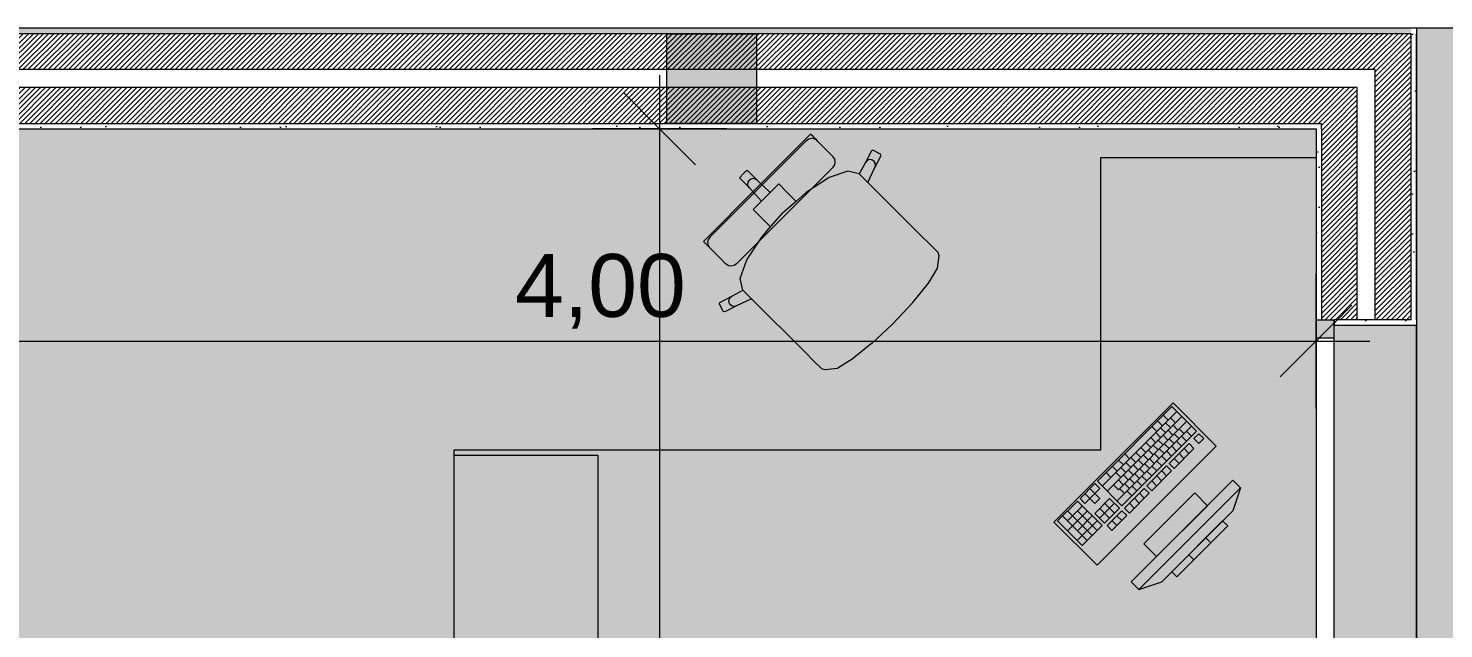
# Model space of a CAD drawing. Header units: millimetres. Extents: x 141848 to 1648660, y -465012 to -151356.
# Drawn here: x 240356 to 244302, y -255088 to -253416 of the extents above; entities that cross this region are included whole.
import ezdxf

# ---------------------------------------------------------------- set-up
doc = ezdxf.new("R2010")
doc.units = ezdxf.units.MM
doc.header["$MEASUREMENT"] = 0
doc.linetypes.add('Wipeout_Contour', pattern=[1000, 0, -1000])
for name, color, linetype in [('ASSIETTE', 7, 'Continuous'), ('Cotations - 1_100', 7, 'Continuous'), ('Fenêtres ARCHICAD', 7, 'Continuous'), ('Nouveau_C_PPC', 7, 'Continuous'), ('Nouveau_Co-Structure', 7, 'Continuous'), ('Sols_ Dalles', 7, 'Continuous'), ('Structure - Murs extérieurs', 7, 'Continuous')]:
    doc.layers.add(name, color=color, linetype=linetype)
doc.styles.add('STYLE_GENERE_2', font='')
doc.styles.get('STYLE_GENERE_2').set_extended_font_data('Arial')
doc.dimstyles.new('STYLE_GENERE__1', dxfattribs={"dimtxt": 175, "dimasz": 190, "dimexe": 0.18, "dimexo": 0.0625, "dimgap": 0, "dimtad": 1, "dimlfac": 0.001, "dimzin": 0, "dimdsep": 46, "dimtxsty": 'STYLE_GENERE_2', "dimblk": 'ARROWHEAD_6', "dimblk1": 'ARROWHEAD_6', "dimblk2": 'ARROWHEAD_6', "dimcen": 0.09, "dimse1": 1, "dimse2": 1, "dimclrd": 7, "dimclre": 7, "dimclrt": 7, "dimazin": 0, "dimtfac": 1, "dimtdec": 4, "dimtmove": 0, "dimatfit": 3, "dimfxl": 0, "dimtolj": 1, "dimtzin": 0, "dimarcsym": 0})
doc.dimstyles.new('STYLE_GENERE__2', dxfattribs={"dimtxt": 175, "dimasz": 190, "dimexe": 0.18, "dimexo": 0.0625, "dimgap": 0, "dimtad": 1, "dimtih": 1, "dimtoh": 1, "dimlfac": 0.001, "dimzin": 0, "dimdsep": 46, "dimtxsty": 'STYLE_GENERE_2', "dimblk": 'ARROWHEAD_6', "dimblk1": 'ARROWHEAD_6', "dimblk2": 'ARROWHEAD_6', "dimcen": 0.09, "dimse1": 1, "dimse2": 1, "dimclrd": 7, "dimclre": 7, "dimclrt": 7, "dimazin": 0, "dimtfac": 1, "dimtdec": 4, "dimtmove": 0, "dimatfit": 3, "dimfxl": 0, "dimtolj": 1, "dimtzin": 0, "dimarcsym": 0})
pattern_1 = [(45, (0, 175), (-55.684659, 55.684659), [0, -52.5, 0, -78.75]), (110, (175, 175), (74.000794, 26.934086), [0, -38.5, 0, -66.5])]
pattern_2 = [(45, (0, 0), (-7.0710678, 7.0710678), [])]

# ---------------------------------------------------------------- blocks, each defined once
blk = doc.blocks.new('Dalle_16_2', base_point=(219225.5, -253415.6))
at = {"layer": 'Sols_ Dalles', "linetype": 'Continuous', "lineweight": 0, "true_color": 0x3f3f3f}
blk.add_hatch(color=250, dxfattribs=at).paths.add_polyline_path([(219225.5, -253415.6), (219225.5, -261165.6), (244226, -261165.6), (244226, -253415.6), (236076, -253415.6), (236076, -253695.6), (236076, -256475.6), (224561, -256475.6), (224561, -254581.9), (223977.7, -254581.9), (223977.7, -253415.6)])
at = {"layer": 'Sols_ Dalles', "color": 250, "linetype": 'Continuous', "lineweight": 5, "true_color": 0x1f1f1f, "flags": 128}
blk.add_lwpolyline([(219225.5, -253415.6), (219225.5, -261165.6), (244226, -261165.6), (244226, -253415.6), (236076, -253415.6), (236076, -253695.6), (236076, -256475.6), (224561, -256475.6), (224561, -254581.9), (223977.7, -254581.9), (223977.7, -253415.6)], close=True, dxfattribs=at)
blk = doc.blocks.new('Dalle_27_2', base_point=(219225.5, -253415.6))
at = {"layer": 'Sols_ Dalles', "linetype": 'Continuous', "lineweight": 0, "true_color": 0x3f3f3f}
h = blk.add_hatch(color=250, dxfattribs=at)
h.paths.add_polyline_path([(219225.5, -253415.6), (219225.5, -261165.6), (244226, -261165.6), (244226, -253415.6), (229651, -253415.6), (229651, -253695.6), (229651, -256195.6), (224841, -256195.6), (224841, -253695.6), (228451, -253695.6), (228451, -253415.6)])
h.paths.add_polyline_path([(229931, -256375.6), (229931, -253695.6), (236076, -253695.6), (236076, -256375.6)], flags=0)
at = {"layer": 'Sols_ Dalles', "color": 250, "linetype": 'Continuous', "lineweight": 5, "true_color": 0x1f1f1f, "flags": 128}
blk.add_lwpolyline([(219225.5, -253415.6), (219225.5, -261165.6), (244226, -261165.6), (244226, -253415.6), (229651, -253415.6), (229651, -253695.6), (229651, -256195.6), (224841, -256195.6), (224841, -253695.6), (228451, -253695.6), (228451, -253415.6)], close=True, dxfattribs=at)
blk = doc.blocks.new('Mur_62_2', base_point=(243946, -253695.6))
at = {"color": 254, "linetype": 'Wipeout_Contour', "lineweight": 0, "ltscale": 1055848.440415251}
blk.add_wipeout([(244211, -253430.6), (244226, -253430.6), (244226, -253415.6)], dxfattribs=at).dxf.layer = 'Structure - Murs extérieurs'
at = {"color": 254, "linetype": 'Wipeout_Contour', "lineweight": 0, "ltscale": 1055869.831187679}
blk.add_wipeout([(243946, -253695.6), (243961, -253695.6), (243961, -253680.6)], dxfattribs=at).dxf.layer = 'Structure - Murs extérieurs'
at = {"layer": 'Structure - Murs extérieurs', "linetype": 'Continuous', "lineweight": 5, "true_color": 0x5f5f5f}
h = blk.add_hatch(dxfattribs=at)
h.set_pattern_fill('Enduit_0002', color=251, style=0, pattern_type=2)
h.set_pattern_definition(pattern_1)
h.paths.add_polyline_path([(244211, -253430.6), (244226, -253430.6), (244226, -253415.6)])
h = blk.add_hatch(dxfattribs=at)
h.set_pattern_fill('Enduit_0002', color=251, style=0, pattern_type=2)
h.set_pattern_definition(pattern_1)
h.paths.add_polyline_path([(243946, -253695.6), (243961, -253695.6), (243961, -253680.6)])
at = {"color": 254, "linetype": 'Wipeout_Contour', "lineweight": 0, "ltscale": 1055913.087692084}
blk.add_wipeout([(244111, -253530.6), (244211, -253530.6), (244211, -253430.6)], dxfattribs=at).dxf.layer = 'Structure - Murs extérieurs'
at = {"layer": 'Structure - Murs extérieurs', "linetype": 'Continuous', "lineweight": 5, "true_color": 0x5f5f5f}
h = blk.add_hatch(dxfattribs=at)
h.set_pattern_fill('Briques_terre_cuite__ext_55', color=251, style=0, pattern_type=2)
h.set_pattern_definition(pattern_2)
h.paths.add_polyline_path([(244111, -253530.6), (244211, -253530.6), (244211, -253430.6)])
at = {"color": 254, "linetype": 'Wipeout_Contour', "lineweight": 0, "ltscale": 1055827.204686279}
blk.add_wipeout([(244211, -253415.6), (244211, -253430.6), (244226, -253415.6)], dxfattribs=at).dxf.layer = 'Structure - Murs extérieurs'
at = {"color": 254, "linetype": 'Wipeout_Contour', "lineweight": 0, "ltscale": 1055883.733748418}
blk.add_wipeout([(244061, -253580.6), (244111, -253580.6), (244111, -253530.6)], dxfattribs=at).dxf.layer = 'Structure - Murs extérieurs'
at = {"layer": 'Structure - Murs extérieurs', "linetype": 'Continuous', "lineweight": 5, "true_color": 0x5f5f5f}
h = blk.add_hatch(dxfattribs=at)
h.set_pattern_fill('Enduit_0002', color=251, style=0, pattern_type=2)
h.set_pattern_definition(pattern_1)
h.paths.add_polyline_path([(244211, -253415.6), (244211, -253430.6), (244226, -253415.6)])
at = {"color": 254, "linetype": 'Wipeout_Contour', "lineweight": 0, "ltscale": 1055925.194988286}
blk.add_wipeout([(243961, -253680.6), (244061, -253680.6), (244061, -253580.6)], dxfattribs=at).dxf.layer = 'Structure - Murs extérieurs'
at = {"layer": 'Structure - Murs extérieurs', "linetype": 'Continuous', "lineweight": 5, "true_color": 0x5f5f5f}
h = blk.add_hatch(dxfattribs=at)
h.set_pattern_fill('Briques_terre_cuite__int_94', color=251, style=0, pattern_type=2)
h.set_pattern_definition(pattern_2)
h.paths.add_polyline_path([(243961, -253680.6), (244061, -253680.6), (244061, -253580.6)])
at = {"color": 254, "linetype": 'Wipeout_Contour', "lineweight": 0, "ltscale": 1387878.132207245}
blk.add_wipeout([(229651, -253415.6), (229651, -253430.6), (244211, -253430.6), (244211, -253415.6)], dxfattribs=at).dxf.layer = 'Structure - Murs extérieurs'
at = {"layer": 'Structure - Murs extérieurs', "linetype": 'Continuous', "lineweight": 5, "true_color": 0x5f5f5f}
h = blk.add_hatch(dxfattribs=at)
h.set_pattern_fill('Enduit_0002', color=251, style=0, pattern_type=2)
h.set_pattern_definition(pattern_1)
h.paths.add_polyline_path([(229651, -253415.6), (229651, -253430.6), (244211, -253430.6), (244211, -253415.6)])
at = {"color": 254, "linetype": 'Wipeout_Contour', "lineweight": 0, "ltscale": 1055848.59438303}
blk.add_wipeout([(243946, -253695.6), (243961, -253680.6), (243946, -253680.6)], dxfattribs=at).dxf.layer = 'Structure - Murs extérieurs'
at = {"layer": 'Structure - Murs extérieurs', "linetype": 'Continuous', "lineweight": 5, "true_color": 0x5f5f5f}
h = blk.add_hatch(dxfattribs=at)
h.set_pattern_fill('Enduit_0002', color=251, style=0, pattern_type=2)
h.set_pattern_definition(pattern_1)
h.paths.add_polyline_path([(243946, -253695.6), (243961, -253680.6), (243946, -253680.6)])
at = {"color": 254, "linetype": 'Wipeout_Contour', "lineweight": 0, "ltscale": 1055771.664648799}
blk.add_wipeout([(244111, -253530.6), (244211, -253430.6), (244111, -253430.6)], dxfattribs=at).dxf.layer = 'Structure - Murs extérieurs'
at = {"layer": 'Structure - Murs extérieurs', "linetype": 'Continuous', "lineweight": 5, "true_color": 0x5f5f5f}
h = blk.add_hatch(dxfattribs=at)
h.set_pattern_fill('Briques_terre_cuite__ext_55', color=251, style=0, pattern_type=2)
h.set_pattern_definition(pattern_2)
h.paths.add_polyline_path([(244111, -253530.6), (244211, -253430.6), (244111, -253430.6)])
at = {"layer": 'Structure - Murs extérieurs', "color": 7, "linetype": 'Continuous', "lineweight": 5}
blk.add_line((244211, -253530.6), (244211, -253430.6), dxfattribs=at)
at = {"layer": 'Structure - Murs extérieurs', "color": 7, "linetype": 'Continuous', "lineweight": 5, "flags": 128}
blk.add_lwpolyline([(244226, -253415.6), (244226, -253430.6)], dxfattribs=at)
at = {"color": 254, "linetype": 'Wipeout_Contour', "lineweight": 0, "ltscale": 1402270.253253261}
blk.add_wipeout([(239946, -253695.6), (243946, -253695.6), (243946, -253680.6), (239946, -253680.6)], dxfattribs=at).dxf.layer = 'Structure - Murs extérieurs'
at = {"layer": 'Structure - Murs extérieurs', "linetype": 'Continuous', "lineweight": 5, "true_color": 0x5f5f5f}
h = blk.add_hatch(dxfattribs=at)
h.set_pattern_fill('Enduit_0002', color=251, style=0, pattern_type=2)
h.set_pattern_definition(pattern_1)
h.paths.add_polyline_path([(239946, -253695.6), (243946, -253695.6), (243946, -253680.6), (239946, -253680.6)])
at = {"color": 254, "linetype": 'Wipeout_Contour', "lineweight": 0, "ltscale": 1387907.42330601}
blk.add_wipeout([(244111, -253430.6), (229651, -253430.6), (229651, -253530.6), (244111, -253530.6)], dxfattribs=at).dxf.layer = 'Structure - Murs extérieurs'
at = {"layer": 'Structure - Murs extérieurs', "linetype": 'Continuous', "lineweight": 5, "true_color": 0x5f5f5f}
h = blk.add_hatch(dxfattribs=at)
h.set_pattern_fill('Briques_terre_cuite__ext_55', color=251, style=0, pattern_type=2)
h.set_pattern_definition(pattern_2)
h.paths.add_polyline_path([(244111, -253430.6), (229651, -253430.6), (229651, -253530.6), (244111, -253530.6)])
at = {"layer": 'Structure - Murs extérieurs', "color": 7, "linetype": 'Continuous', "lineweight": 5}
for p, q in [((244111, -253430.6), (229651, -253430.6)), ((244211, -253430.6), (244111, -253430.6))]:
    blk.add_line(p, q, dxfattribs=at)
at = {"layer": 'Structure - Murs extérieurs', "color": 7, "linetype": 'Continuous', "lineweight": 5, "flags": 128}
blk.add_lwpolyline([(244226, -253415.6), (229651, -253415.6)], dxfattribs=at)
at = {"color": 254, "linetype": 'Wipeout_Contour', "lineweight": 0, "ltscale": 1055813.008962912}
blk.add_wipeout([(244061, -253580.6), (244111, -253530.6), (244061, -253530.6)], dxfattribs=at).dxf.layer = 'Structure - Murs extérieurs'
at = {"layer": 'Structure - Murs extérieurs', "color": 7, "linetype": 'Continuous', "lineweight": 5}
blk.add_line((244111, -253580.6), (244111, -253530.6), dxfattribs=at)
at = {"color": 254, "linetype": 'Wipeout_Contour', "lineweight": 0, "ltscale": 1388057.287094159}
blk.add_wipeout([(244061, -253530.6), (229651, -253530.6), (229651, -253580.6), (244061, -253580.6)], dxfattribs=at).dxf.layer = 'Structure - Murs extérieurs'
at = {"layer": 'Structure - Murs extérieurs', "color": 7, "linetype": 'Continuous', "lineweight": 5}
for p, q in [((244061, -253530.6), (229651, -253530.6)), ((244111, -253530.6), (244061, -253530.6))]:
    blk.add_line(p, q, dxfattribs=at)
at = {"color": 254, "linetype": 'Wipeout_Contour', "lineweight": 0, "ltscale": 1055783.772714336}
blk.add_wipeout([(243961, -253680.6), (244061, -253580.6), (243961, -253580.6)], dxfattribs=at).dxf.layer = 'Structure - Murs extérieurs'
at = {"layer": 'Structure - Murs extérieurs', "linetype": 'Continuous', "lineweight": 5, "true_color": 0x5f5f5f}
h = blk.add_hatch(dxfattribs=at)
h.set_pattern_fill('Briques_terre_cuite__int_94', color=251, style=0, pattern_type=2)
h.set_pattern_definition(pattern_2)
h.paths.add_polyline_path([(243961, -253680.6), (244061, -253580.6), (243961, -253580.6)])
at = {"layer": 'Structure - Murs extérieurs', "color": 7, "linetype": 'Continuous', "lineweight": 5}
blk.add_line((244061, -253680.6), (244061, -253580.6), dxfattribs=at)
at = {"color": 254, "linetype": 'Wipeout_Contour', "lineweight": 0, "ltscale": 1402104.00697676}
blk.add_wipeout([(239931, -253680.6), (243961, -253680.6), (243961, -253580.6), (239931, -253580.6)], dxfattribs=at).dxf.layer = 'Structure - Murs extérieurs'
at = {"layer": 'Structure - Murs extérieurs', "linetype": 'Continuous', "lineweight": 5, "true_color": 0x5f5f5f}
h = blk.add_hatch(dxfattribs=at)
h.set_pattern_fill('Briques_terre_cuite__int_94', color=251, style=0, pattern_type=2)
h.set_pattern_definition(pattern_2)
h.paths.add_polyline_path([(239931, -253680.6), (243961, -253680.6), (243961, -253580.6), (239931, -253580.6)])
at = {"layer": 'Structure - Murs extérieurs', "color": 7, "linetype": 'Continuous', "lineweight": 5}
for p, q in [((243961, -253580.6), (239931, -253580.6)), ((244061, -253580.6), (243961, -253580.6)), ((239931, -253680.6), (243961, -253680.6)), ((243961, -253695.6), (243961, -253680.6))]:
    blk.add_line(p, q, dxfattribs=at)
at = {"layer": 'Structure - Murs extérieurs', "color": 7, "linetype": 'Continuous', "lineweight": 5, "flags": 128}
blk.add_lwpolyline([(239946, -253695.6), (243946, -253695.6)], dxfattribs=at)
blk = doc.blocks.new('Fenêtre 25')
at = {"layer": 'Fenêtres ARCHICAD', "color": 7, "linetype": 'Continuous', "lineweight": 5}
for p, q in [((-500, 0), (500, 0)), ((-500, 0), (-500, -15)), ((-500, 0), (-500, -15)), ((500, 0), (500, -15)), ((500, 0), (500, -15)), ((-500, -15), (-500, -50)), ((-500, -15), (-500, -50)), ((500, -15), (500, -50)), ((500, -15), (500, -50)), ((-485, -50), (-485, -280)), ((485, -50), (485, -280)), ((-500, -280), (-485, -280)), ((-485, -280), (485, -280)), ((500, -280), (485, -280))]:
    blk.add_line(p, q, dxfattribs=at)
at = {"color": 254, "linetype": 'Wipeout_Contour', "lineweight": 0, "ltscale": 1805.5395}
blk.add_wipeout([(-450, 0), (-450, -50), (450, -50), (450, 0)], dxfattribs=at).dxf.layer = 'Fenêtres ARCHICAD'
at = {"layer": 'Fenêtres ARCHICAD', "color": 7, "linetype": 'Continuous', "lineweight": 5}
for p, q in [((-500, 0), (-450, 0)), ((-450, 0), (-450, -50)), ((-450, 0), (450, 0)), ((450, -50), (450, 0)), ((450, 0), (500, 0)), ((-450, -50), (-500, -50)), ((450, -50), (-450, -50)), ((500, -50), (450, -50))]:
    blk.add_line(p, q, dxfattribs=at)
blk = doc.blocks.new('Mur_63_2', base_point=(243946, -253695.6))
at = {"color": 254, "linetype": 'Wipeout_Contour', "lineweight": 0, "ltscale": 1408954.065209433}
blk.add_wipeout([(244211, -254227.6), (244226, -254227.6), (244226, -253430.6), (244211, -253430.6)], dxfattribs=at).dxf.layer = 'Structure - Murs extérieurs'
at = {"color": 254, "linetype": 'Wipeout_Contour', "lineweight": 0, "ltscale": 1408601.272623605}
blk.add_wipeout([(243946, -253695.6), (243946, -254227.6), (243961, -254227.6), (243961, -253695.6)], dxfattribs=at).dxf.layer = 'Structure - Murs extérieurs'
at = {"layer": 'Structure - Murs extérieurs', "linetype": 'Continuous', "lineweight": 5, "true_color": 0x5f5f5f}
h = blk.add_hatch(dxfattribs=at)
h.set_pattern_fill('Enduit_0002', color=251, style=0, pattern_type=2)
h.set_pattern_definition(pattern_1)
h.paths.add_polyline_path([(244211, -254227.6), (244226, -254227.6), (244226, -253430.6), (244211, -253430.6)])
h = blk.add_hatch(dxfattribs=at)
h.set_pattern_fill('Enduit_0002', color=251, style=0, pattern_type=2)
h.set_pattern_definition(pattern_1)
h.paths.add_polyline_path([(243946, -253695.6), (243946, -254227.6), (243961, -254227.6), (243961, -253695.6)])
at = {"color": 254, "linetype": 'Wipeout_Contour', "lineweight": 0, "ltscale": 1408938.659946129}
blk.add_wipeout([(244111, -254227.6), (244211, -254227.6), (244211, -253530.6), (244111, -253530.6)], dxfattribs=at).dxf.layer = 'Structure - Murs extérieurs'
at = {"layer": 'Structure - Murs extérieurs', "linetype": 'Continuous', "lineweight": 5, "true_color": 0x5f5f5f}
h = blk.add_hatch(dxfattribs=at)
h.set_pattern_fill('Briques_terre_cuite__ext_55', color=251, style=0, pattern_type=2)
h.set_pattern_definition(pattern_2)
h.paths.add_polyline_path([(244111, -254227.6), (244211, -254227.6), (244211, -253530.6), (244111, -253530.6)])
at = {"layer": 'Structure - Murs extérieurs', "color": 7, "linetype": 'Continuous', "lineweight": 5}
blk.add_line((244211, -253530.6), (244211, -253430.6), dxfattribs=at)
at = {"color": 254, "linetype": 'Wipeout_Contour', "lineweight": 0, "ltscale": 1408802.760907778}
blk.add_wipeout([(244061, -253580.6), (244061, -254227.6), (244111, -254227.6), (244111, -253580.6)], dxfattribs=at).dxf.layer = 'Structure - Murs extérieurs'
at = {"layer": 'Structure - Murs extérieurs', "color": 7, "linetype": 'Continuous', "lineweight": 5}
blk.add_line((244111, -253580.6), (244111, -253530.6), dxfattribs=at)
at = {"color": 254, "linetype": 'Wipeout_Contour', "lineweight": 0, "ltscale": 1761111.05252033}
blk.add_wipeout([(244061, -253680.6), (243961, -253680.6), (243961, -254227.6), (243996, -254227.6), (244061, -254227.6)], dxfattribs=at).dxf.layer = 'Structure - Murs extérieurs'
at = {"layer": 'Structure - Murs extérieurs', "linetype": 'Continuous', "lineweight": 5, "true_color": 0x5f5f5f}
h = blk.add_hatch(dxfattribs=at)
h.set_pattern_fill('Briques_terre_cuite__int_94', color=251, style=0, pattern_type=2)
h.set_pattern_definition(pattern_2)
h.paths.add_polyline_path([(244061, -253680.6), (243961, -253680.6), (243961, -254227.6), (243996, -254227.6), (244061, -254227.6)])
at = {"layer": 'Structure - Murs extérieurs', "color": 7, "linetype": 'Continuous', "lineweight": 5}
for p, q in [((244061, -253680.6), (244061, -253580.6)), ((243961, -253695.6), (243961, -253680.6)), ((243961, -253695.6), (243961, -254227.6)), ((243946, -254227.6), (243961, -254227.6))]:
    blk.add_line(p, q, dxfattribs=at)
at = {"layer": 'Structure - Murs extérieurs', "color": 7, "linetype": 'Continuous', "lineweight": 5, "flags": 128}
blk.add_lwpolyline([(243946, -253695.6), (243946, -254227.6)], dxfattribs=at)
at = {"color": 254, "linetype": 'Wipeout_Contour', "lineweight": 0, "ltscale": 1762346.418849849}
blk.add_wipeout([(244226, -254227.6), (244211, -254227.6), (243996, -254227.6), (243996, -254242.6), (244226, -254242.6)], dxfattribs=at).dxf.layer = 'Structure - Murs extérieurs'
at = {"layer": 'Structure - Murs extérieurs', "linetype": 'Continuous', "lineweight": 5, "true_color": 0x5f5f5f}
h = blk.add_hatch(dxfattribs=at)
h.set_pattern_fill('Enduit_0002', color=251, style=0, pattern_type=2)
h.set_pattern_definition(pattern_1)
h.paths.add_polyline_path([(244226, -254227.6), (244211, -254227.6), (243996, -254227.6), (243996, -254242.6), (244226, -254242.6)])
at = {"layer": 'Structure - Murs extérieurs', "color": 7, "linetype": 'Continuous', "lineweight": 5}
for p, q in [((244211, -254227.6), (244211, -253530.6)), ((244111, -254227.6), (244111, -253580.6)), ((244061, -254227.6), (244061, -253680.6)), ((243961, -254227.6), (243996, -254227.6)), ((243996, -254227.6), (243996, -254242.6)), ((244211, -254227.6), (243996, -254227.6)), ((243996, -254242.6), (244226, -254242.6)), ((244226, -254227.6), (244226, -254242.6))]:
    blk.add_line(p, q, dxfattribs=at)
at = {"layer": 'Structure - Murs extérieurs', "color": 7, "linetype": 'Continuous', "lineweight": 5, "flags": 128}
blk.add_lwpolyline([(244226, -254227.6), (244226, -253430.6)], dxfattribs=at)
at = {"layer": 'Fenêtres ARCHICAD', "color": 7, "linetype": 'Continuous', "lineweight": 5, "xscale": -1, "zscale": 1000, "rotation": 89.9999999999974}
blk.add_blockref('Fenêtre 25', (243946, -254727.6), dxfattribs=at)
blk = doc.blocks.new('Poste de travail de bureau unique 25')
at = {"layer": 'ASSIETTE', "color": 251, "linetype": 'Continuous', "lineweight": 5, "true_color": 0x5f5f5f}
for p, q in [((-2002.4, -785), (-2002.4, 0)), ((-515.1, -432.3), (-493.9, -411.1)), ((-232.3, -715.1), (-515.1, -432.3)), ((-493.9, -411.1), (-211.1, -693.9)), ((-493.9, -411.1), (-430.3, -432.3)), ((-232.3, -630.3), (-430.3, -432.3)), ((-402, -460.6), (-387.9, -446.4)), ((-260.6, -602), (-402, -460.6)), ((-387.9, -446.4), (-246.4, -587.9)), ((-479.8, -538.4), (-444.4, -503)), ((-444.4, -503), (-303, -644.4)), ((-354.9, -507.7), (-340.7, -493.6)), ((-720.5, -602), (-651.9, -533.4)), ((-706.6, -615.8), (-638, -547.2)), ((-610.2, -602.5), (-665.6, -547.1)), ((-651.9, -533.4), (-596.5, -588.8)), ((-338.4, -679.8), (-479.8, -538.4)), ((-307.7, -554.9), (-293.6, -540.7)), ((-637.6, -629.9), (-693, -574.5)), ((-692.8, -629.7), (-624.2, -561.1)), ((-623.9, -616.2), (-665.5, -574.7)), ((-665.2, -629.8), (-610.4, -574.9)), ((-596.5, -588.8), (-665.1, -657.4)), ((-582.7, -588.9), (-569, -575.1)), ((-541.2, -630.4), (-582.7, -588.9)), ((-569, -575.1), (-527.5, -616.7)), ((-568.9, -602.7), (-555.2, -589)), ((-246.4, -587.9), (-260.6, -602)), ((-665.1, -657.4), (-720.5, -602)), ((-651.4, -643.6), (-692.9, -602.1)), ((-617, -623.1), (-589.6, -595.7)), ((-575.5, -664.7), (-617, -623.1)), ((-561.8, -651), (-603.3, -609.4)), ((-603.2, -637), (-575.7, -609.6)), ((-589.6, -595.7), (-548, -637.3)), ((-589.3, -650.8), (-561.9, -623.4)), ((-555, -616.6), (-541.3, -602.8)), ((-527.5, -616.7), (-541.2, -630.4)), ((-534.3, -637.3), (-520.5, -623.6)), ((-520.5, -623.6), (-465.2, -679)), ((-211.1, -693.9), (-232.3, -630.3)), ((-658.1, -664.3), (-644.4, -650.6)), ((-616.6, -705.8), (-658.1, -664.3)), ((-644.4, -650.6), (-630.6, -664.4)), ((-644.3, -678.1), (-630.6, -664.4)), ((-630.6, -664.4), (-616.9, -650.7)), ((-616.7, -678.3), (-630.6, -664.4)), ((-616.9, -650.7), (-603, -664.6)), ((-603, -664.6), (-616.7, -678.3)), ((-609.7, -712.7), (-541.1, -644.2)), ((-548, -637.3), (-575.5, -664.7)), ((-347.1, -865.6), (-554.8, -657.9)), ((-541.1, -644.2), (-333.4, -851.9)), ((-478.9, -692.7), (-534.3, -637.3)), ((-520.4, -651.2), (-506.7, -637.5)), ((-506.6, -665), (-492.8, -651.3)), ((-492.7, -678.9), (-479, -665.2)), ((-303, -644.4), (-338.4, -679.8)), ((-630.5, -692), (-616.7, -678.3)), ((-616.7, -678.3), (-602.9, -692.1)), ((-602.9, -692.1), (-616.6, -705.8)), ((-388.3, -906.7), (-596, -699)), ((-374.5, -893), (-582.3, -685.3)), ((-564.9, -702.6), (-551.2, -688.9)), ((-360.8, -879.3), (-551.2, -688.9)), ((-551.1, -716.5), (-537.4, -702.8)), ((-547.8, -692.4), (-534.1, -678.7)), ((-533.9, -706.2), (-520.2, -692.5)), ((-527.1, -685.6), (-513.4, -671.9)), ((-520.1, -720.1), (-506.4, -706.4)), ((-513.3, -699.4), (-499.6, -685.7)), ((-499.4, -713.3), (-485.7, -699.6)), ((-465.2, -679), (-478.9, -692.7)), ((-471.9, -699.6), (-458.2, -685.9)), ((-416.6, -755), (-471.9, -699.6)), ((-458.2, -685.9), (-402.8, -741.3)), ((-458.1, -713.5), (-444.4, -699.8)), ((-211.1, -693.9), (-232.3, -715.1)), ((-402, -920.5), (-609.7, -712.7)), ((-585.4, -737), (-571.7, -723.3)), ((-568.1, -754.3), (-554.4, -740.6)), ((-557.9, -737.1), (-544.2, -723.4)), ((-544, -751), (-530.3, -737.3)), ((-537.3, -730.3), (-523.5, -716.6)), ((-523.4, -744.2), (-509.7, -730.5)), ((-509.6, -758), (-495.8, -744.3)), ((-506.2, -733.9), (-492.5, -720.2)), ((-492.4, -747.8), (-478.7, -734.1)), ((-485.6, -727.1), (-471.9, -713.4)), ((-478.5, -761.6), (-464.8, -747.9)), ((-471.7, -741), (-458, -727.3)), ((-457.9, -754.8), (-444.2, -741.1)), ((-444.2, -727.3), (-430.5, -713.6)), ((-430.4, -741.2), (-416.7, -727.5)), ((-402.8, -741.3), (-416.6, -755)), ((-409.6, -762), (-395.9, -748.2)), ((-395.9, -748.2), (-340.5, -803.6)), ((-2402.4, -785), (-2002.4, -785)), ((-550.8, -771.6), (-537.1, -757.9)), ((-533.5, -788.9), (-519.8, -775.2)), ((-530.2, -764.8), (-516.5, -751.1)), ((-516.3, -778.7), (-502.6, -764.9)), ((-502.5, -792.5), (-488.8, -778.8)), ((-495.7, -771.9), (-482, -758.2)), ((-481.9, -785.7), (-468.1, -772)), ((-468, -799.6), (-454.3, -785.9)), ((-464.7, -775.5), (-451, -761.8)), ((-450.8, -789.3), (-437.1, -775.6)), ((-444, -768.7), (-430.3, -755)), ((-430.2, -782.5), (-416.5, -768.8)), ((-416.4, -796.4), (-402.6, -782.7)), ((-354.2, -817.3), (-409.6, -762)), ((-395.8, -775.8), (-382.1, -762.1)), ((-381.9, -789.6), (-368.2, -775.9)), ((-488.7, -806.4), (-474.9, -792.6)), ((-474.8, -820.2), (-461.1, -806.5)), ((-461, -834), (-447.2, -820.3)), ((-454.2, -813.4), (-440.5, -799.7)), ((-440.3, -827.3), (-426.6, -813.5)), ((-437, -803.2), (-423.3, -789.4)), ((-426.5, -841.1), (-412.8, -827.4)), ((-423.1, -817), (-409.4, -803.3)), ((-409.3, -830.9), (-395.6, -817.1)), ((-402.5, -810.2), (-388.8, -796.5)), ((-388.7, -824.1), (-374.9, -810.4)), ((-374.8, -837.9), (-361.1, -824.2)), ((-368.1, -803.5), (-354.4, -789.8)), ((-340.5, -803.6), (-354.2, -817.3)), ((-340.4, -831.2), (-326.7, -817.5)), ((-326.7, -817.5), (-312.8, -831.3)), ((-457.4, -865.1), (-443.6, -851.4)), ((-447.1, -847.9), (-433.4, -834.2)), ((-441.8, -880.7), (-428.1, -866.9)), ((-433.3, -861.7), (-419.5, -848)), ((-419.4, -875.6), (-405.7, -861.9)), ((-412.6, -855), (-398.9, -841.2)), ((-333.4, -851.9), (-402, -920.5)), ((-398.8, -868.8), (-385.1, -855.1)), ((-395.4, -844.7), (-381.7, -831)), ((-381.6, -858.6), (-367.9, -844.8)), ((-361, -851.8), (-347.2, -838)), ((-326.5, -845), (-340.4, -831.2)), ((-312.8, -831.3), (-326.5, -845)), ((-426.2, -896.2), (-412.5, -882.5)), ((-405.6, -889.4), (-391.9, -875.7)), ((-1378.2, -1025.4), (-1400.1, -1047.4)), ((-1368.9, -1022.5), (-1378.2, -1025.4)), ((-1335, -1026.5), (-1368.9, -1022.5)), ((-1400.1, -1047.4), (-1425.6, -1072.9)), ((-1332.8, -1027.4), (-1335, -1026.5)), ((-1292.8, -1052.4), (-1332.8, -1027.4)), ((-1239.1, -1095.9), (-1292.8, -1052.4)), ((-1425.6, -1072.9), (-1573.5, -1220.7)), ((-1238.3, -1096.6), (-1239.1, -1095.9)), ((-1180, -1151.4), (-1238.3, -1096.6)), ((-1180, -1151.4), (-1125.1, -1209.8)), ((-1652.4, -1185.5), (-1663.2, -1206.8)), ((-1663.2, -1206.8), (-1661.9, -1210.9)), ((-1661.9, -1210.9), (-1628.8, -1227.9)), ((-1648.4, -1184.2), (-1652.4, -1185.5)), ((-1615.3, -1201.2), (-1648.4, -1184.2)), ((-1635.4, -1207.6), (-1637, -1213.3)), ((-1637, -1213.3), (-1636.3, -1219.1)), ((-1636.3, -1219.1), (-1633.4, -1224.2)), ((-1631.8, -1203), (-1635.4, -1207.6)), ((-1626.7, -1200.2), (-1631.8, -1203)), ((-1620.9, -1199.5), (-1626.7, -1200.2)), ((-1615.3, -1201.2), (-1620.9, -1199.5)), ((-1573.5, -1220.7), (-1615.3, -1201.2)), ((-1597.7, -1245), (-1573.5, -1220.7)), ((-1125.1, -1209.8), (-1124.4, -1210.6)), ((-1124.4, -1210.6), (-1080.9, -1264.3)), ((-1633.4, -1224.2), (-1628.8, -1227.9)), ((-1628.8, -1227.9), (-1597.8, -1245.2)), ((-1597.8, -1245.2), (-1605.2, -1277.1)), ((-1597.7, -1245), (-1597.8, -1245.2)), ((-1605.2, -1277.1), (-1586.9, -1329.1)), ((-1080.9, -1264.3), (-1055.9, -1304.3)), ((-1655.4, -1328.1), (-1678.2, -1350.8)), ((-1647.9, -1320.5), (-1655.4, -1328.1)), ((-1644.7, -1317.3), (-1647.9, -1320.5)), ((-1638.1, -1313), (-1644.7, -1317.3)), ((-1630.3, -1311.7), (-1638.1, -1313)), ((-1622.4, -1313.5), (-1630.3, -1311.7)), ((-1615.6, -1318.1), (-1622.4, -1313.5)), ((-1481.1, -1452.6), (-1615.6, -1318.1)), ((-1586.9, -1329.1), (-1545.5, -1392.9)), ((-1055.9, -1304.3), (-1055.1, -1306.4)), ((-1055.1, -1306.4), (-1051.1, -1340.4)), ((-1051.1, -1340.4), (-1053.9, -1349.7)), ((-1701.2, -1373.8), (-1708.1, -1380.7)), ((-1708.1, -1380.7), (-1558.7, -1530.2)), ((-1698, -1370.7), (-1701.2, -1373.8)), ((-1690.8, -1363.4), (-1698, -1370.7)), ((-1696.4, -1377.8), (-1695.1, -1370)), ((-1694.6, -1385.7), (-1696.4, -1377.8)), ((-1695.1, -1370), (-1690.8, -1363.5)), ((-1687.6, -1360.2), (-1690.8, -1363.4)), ((-1678.2, -1350.8), (-1687.6, -1360.2)), ((-1075.9, -1371.6), (-1101.4, -1397.1)), ((-1053.9, -1349.7), (-1075.9, -1371.6)), ((-1690, -1392.5), (-1694.6, -1385.7)), ((-1555.5, -1527), (-1690, -1392.5)), ((-1545.5, -1392.9), (-1520.7, -1421.1)), ((-1101.4, -1397.1), (-1249.2, -1545)), ((-1548.1, -1448.4), (-1569.3, -1469.6)), ((-1520.7, -1421.1), (-1548.1, -1448.4)), ((-1520.7, -1421.1), (-1487.4, -1458.9)), ((-1449.6, -1492.2), (-1487.4, -1458.9)), ((-1481.1, -1452.6), (-1346.6, -1587.1)), ((-1545.6, -1493.2), (-1579.6, -1529.8)), ((-1569.3, -1469.6), (-1545.6, -1493.2)), ((-1545.6, -1493.2), (-1533.7, -1505.2)), ((-1449.6, -1492.2), (-1477, -1519.6)), ((-1421.4, -1517), (-1449.6, -1492.2)), ((-1579.6, -1529.8), (-1605.7, -1555.8)), ((-1582.9, -1534.6), (-1584, -1540.4)), ((-1579.6, -1529.8), (-1582.9, -1534.6)), ((-1409.2, -1679.6), (-1558.7, -1530.2)), ((-1521.7, -1517.1), (-1558.3, -1551.1)), ((-1555.5, -1527), (-1421, -1661.5)), ((-1521.7, -1517.1), (-1533.7, -1505.2)), ((-1498.1, -1540.7), (-1521.7, -1517.1)), ((-1477, -1519.6), (-1498.1, -1540.7)), ((-1357.6, -1558.4), (-1421.4, -1517)), ((-1605.7, -1555.8), (-1605.7, -1560.1)), ((-1605.7, -1560.1), (-1597.1, -1568.6)), ((-1588.6, -1577.2), (-1597.1, -1568.6)), ((-1584.4, -1577.2), (-1588.6, -1577.2)), ((-1558.3, -1551.1), (-1584.4, -1577.2)), ((-1584, -1540.4), (-1582.8, -1546.1)), ((-1582.8, -1546.1), (-1579.5, -1551)), ((-1574.6, -1554.3), (-1579.5, -1551)), ((-1568.9, -1555.5), (-1574.6, -1554.3)), ((-1563.1, -1554.3), (-1568.9, -1555.5)), ((-1558.3, -1551.1), (-1563.1, -1554.3)), ((-1305.6, -1576.7), (-1357.6, -1558.4)), ((-1273.7, -1569.3), (-1305.6, -1576.7)), ((-1273.5, -1569.2), (-1273.7, -1569.3)), ((-1256.4, -1600.3), (-1273.7, -1569.3)), ((-1273.5, -1569.2), (-1249.2, -1545)), ((-1249.2, -1545), (-1229.7, -1586.7)), ((-1345.8, -1616.2), (-1349, -1619.3)), ((-1346.6, -1587.1), (-1342, -1593.9)), ((-1341.5, -1609.6), (-1345.8, -1616.2)), ((-1342, -1593.9), (-1340.2, -1601.8)), ((-1340.2, -1601.8), (-1341.5, -1609.6)), ((-1252.7, -1604.9), (-1256.4, -1600.3)), ((-1239.4, -1633.4), (-1256.4, -1600.3)), ((-1247.6, -1607.8), (-1252.7, -1604.9)), ((-1241.8, -1608.5), (-1247.6, -1607.8)), ((-1236.1, -1606.9), (-1241.8, -1608.5)), ((-1231.6, -1603.3), (-1236.1, -1606.9)), ((-1228.7, -1598.2), (-1231.6, -1603.3)), ((-1229.7, -1586.7), (-1228, -1592.4)), ((-1229.7, -1586.7), (-1212.7, -1619.8)), ((-1228, -1592.4), (-1228.7, -1598.2)), ((-1379.4, -1649.7), (-1388.7, -1659.1)), ((-1356.6, -1626.9), (-1379.4, -1649.7)), ((-1349, -1619.3), (-1356.6, -1626.9)), ((-1235.4, -1634.7), (-1239.4, -1633.4)), ((-1214, -1623.9), (-1235.4, -1634.7)), ((-1212.7, -1619.8), (-1214, -1623.9)), ((-1421, -1661.5), (-1414.2, -1666.1)), ((-1414.2, -1666.1), (-1406.3, -1667.9)), ((-1402.3, -1672.7), (-1409.2, -1679.6)), ((-1406.3, -1667.9), (-1398.5, -1666.6)), ((-1399.2, -1669.5), (-1402.3, -1672.7)), ((-1391.9, -1662.3), (-1399.2, -1669.5)), ((-1398.5, -1666.6), (-1392, -1662.3)), ((-1388.7, -1659.1), (-1391.9, -1662.3))]:
    blk.add_line(p, q, dxfattribs=at)
at = {"layer": 'ASSIETTE', "color": 251, "linetype": 'Continuous', "lineweight": 5, "true_color": 0x5f5f5f, "flags": 128}
for points in [[(0, 0), (-2402.4, 0), (-2402.4, -800), (-600, -800), (-600, -1614.6), (0, -1614.6)], [(-278.3, -810.6), (-398.5, -930.8), (-730.8, -598.5), (-610.6, -478.3)]]:
    blk.add_lwpolyline(points, close=True, dxfattribs=at)
blk = doc.blocks.new('*D577')
at = {"layer": 'Cotations - 1_100', "color": 7, "linetype": 'Continuous', "lineweight": 5}
for p, q in [((239946, -254474.4), (239946, -254099.4)), ((243946, -254474.4), (243946, -254099.4)), ((240046, -254186.9), (239846, -254386.9)), ((243846, -254386.9), (244046, -254186.9)), ((239946, -254286.9), (243946, -254286.9)), ((243946, -254286.9), (244096, -254286.9))]:
    blk.add_line(p, q, dxfattribs=at)
at = {"layer": 'Cotations - 1_100', "color": 7, "lineweight": 5, "insert": (241713.2, -254251.9), "char_height": 175, "attachment_point": 7, "style": 'STYLE_GENERE_2'}
blk.add_mtext('\\A1;{\\pql;\\fArial|b0|i0|c0|p38;4,00}', dxfattribs=at)
blk = doc.blocks.new('ARROWHEAD_6')
at = {"color": 0, "linetype": 'Continuous', "lineweight": 0}
for p, q in [((-0.5, -0.5), (0.5, 0.5)), ((0, 0), (-1, 0))]:
    blk.add_line(p, q, dxfattribs=at)
blk = doc.blocks.new('*D597')
at = {"layer": 'Cotations - 1_100', "color": 7, "linetype": 'Continuous', "lineweight": 5}
for p, q in [((242116.3, -253695.6), (242116.3, -253545.6)), ((242216.3, -253795.6), (242016.3, -253595.6)), ((242303.8, -253695.6), (241928.8, -253695.6)), ((242116.3, -257858.3), (242116.3, -253695.6)), ((242016.3, -257758.3), (242216.3, -257958.3)), ((242303.8, -257858.3), (241928.8, -257858.3))]:
    blk.add_line(p, q, dxfattribs=at)
at = {"layer": 'Cotations - 1_100', "color": 7, "lineweight": 5, "insert": (242081.3, -256009.7), "char_height": 175, "attachment_point": 7, "rotation": 90, "style": 'STYLE_GENERE_2'}
blk.add_mtext('\\A1;{\\pql;\\fArial|b0|i0|c0|p38;4,16}', dxfattribs=at)

msp = doc.modelspace()

# ---------------------------------------------------------------- hatches: boundary and pattern name
at = {"layer": 'Sols_ Dalles', "linetype": 'Continuous', "lineweight": 0, "true_color": 0x2e271c}
msp.add_hatch(color=250, dxfattribs=at).paths.add_polyline_path([(219225.542, -253415.571), (217850.068, -253415.571), (217850.068, -262266.885), (245610.045, -262266.885), (245610.045, -253415.571), (244226.034, -253415.571), (244226.034, -261165.571), (232166.034, -261165.571), (230526.034, -261165.571), (219225.542, -261165.571), (219225.542, -257693.66), (219225.542, -256655.571)])

# ---------------------------------------------------------------- linework, layer by layer
at = {"layer": 'Sols_ Dalles', "color": 7, "linetype": 'Continuous', "lineweight": 5, "flags": 128}
msp.add_lwpolyline([(219225.542, -253415.571), (217850.068, -253415.571), (217850.068, -262266.885), (245610.045, -262266.885), (245610.045, -253415.571), (244226.034, -253415.571), (244226.034, -261165.571), (232166.034, -261165.571), (230526.034, -261165.571), (219225.542, -261165.571), (219225.542, -257693.66), (219225.542, -256655.571)], close=True, dxfattribs=at)

# ---------------------------------------------------------------- block references
at = {"layer": 'Sols_ Dalles', "color": 250, "linetype": 'Continuous', "lineweight": 5, "true_color": 0x1f1f1f}
for name in ['Dalle_16_2', 'Dalle_27_2']:
    msp.add_blockref(name, (219225.542, -253415.571), dxfattribs=at)

# ---------------------------------------------------------------- next in the draw order: block references
at = {"layer": 'Structure - Murs extérieurs', "color": 211, "lineweight": 5, "true_color": 0xfe55ff}
msp.add_blockref('Mur_62_2', (243946.034, -253695.571), dxfattribs=at)

# ---------------------------------------------------------------- next in the draw order: hatches: boundary and pattern name
at = {"layer": 'Nouveau_C_PPC', "linetype": 'Continuous', "lineweight": 5}
msp.add_hatch(color=1, dxfattribs=at).paths.add_polyline_path([(242136.072, -253430.571), (242136.072, -253680.571), (242386.072, -253680.571), (242386.072, -253430.571)])
msp.add_hatch(color=1, dxfattribs=at).paths.add_polyline_path([(242136.072, -253430.571), (242136.072, -253680.571), (242386.072, -253680.571), (242386.072, -253430.571)])

# ---------------------------------------------------------------- next in the draw order: linework, layer by layer
at = {"layer": 'Nouveau_Co-Structure', "color": 1, "linetype": 'Continuous', "lineweight": 5}
msp.add_lwpolyline([(242136.072, -253430.571), (242386.072, -253430.571), (242386.072, -253680.571), (242136.072, -253680.571)], close=True, dxfattribs=at)
msp.add_lwpolyline([(242136.072, -253430.571), (242386.072, -253430.571), (242386.072, -253680.571), (242136.072, -253680.571)], close=True, dxfattribs=at)

# ---------------------------------------------------------------- next in the draw order: block references
at = {"layer": 'Structure - Murs extérieurs', "color": 211, "lineweight": 5, "true_color": 0xfe55ff}
msp.add_blockref('Mur_63_2', (243946.034, -253695.571), dxfattribs=at)

# ---------------------------------------------------------------- next in the draw order: block references
at = {"layer": 'ASSIETTE', "color": 251, "linetype": 'Continuous', "lineweight": 5, "true_color": 0x5f5f5f, "xscale": -1, "zscale": 1000, "rotation": 180}
msp.add_blockref('Poste de travail de bureau unique 25', (243946.034, -255389.859), dxfattribs=at)

# ---------------------------------------------------------------- next in the draw order: dimensions: what is measured, and where the dimension line sits
at = {"layer": 'Cotations - 1_100', "color": 7, "linetype": 'Continuous', "lineweight": 5}
dim = msp.add_linear_dim(base=(242116.302, -253695.571), p1=(241246.034, -257858.274), p2=(243946.034, -253695.571), angle=90, dimstyle='STYLE_GENERE__1', dxfattribs=at)
dim.commit()
dim.dimension.update_dxf_attribs({"geometry": '*D597', "text_midpoint": (241993.802, -255782.429), "dimtype": 160, "text_rotation": 90})
dim = msp.add_linear_dim(base=(243946.034, -254286.875), p1=(239946.034, -255776.923), p2=(243946.034, -253695.571), dimstyle='STYLE_GENERE__2', dxfattribs=at)
dim.commit()
dim.dimension.update_dxf_attribs({"geometry": '*D577', "text_midpoint": (241940.527, -254164.375), "dimtype": 160})

doc.saveas('drawing.dxf')
